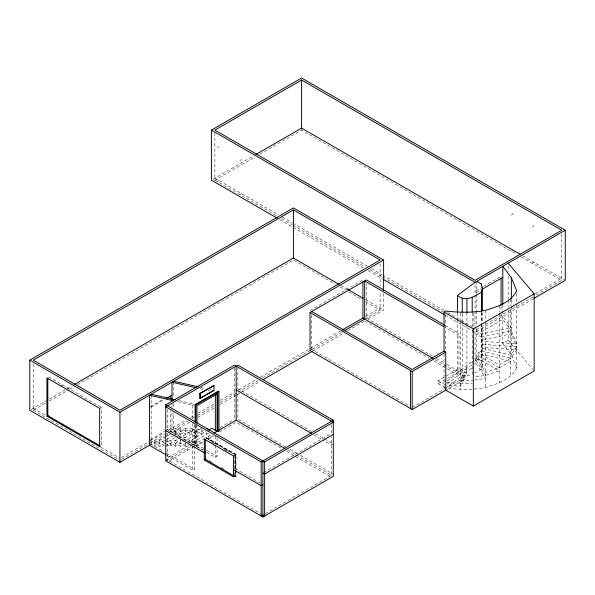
<?xml version="1.0" encoding="UTF-8"?>
<svg xmlns="http://www.w3.org/2000/svg" width="595" height="595" viewBox="0 0 595 595"><rect width="100%" height="100%" fill="white"/><g stroke="black" fill="none" stroke-linecap="round" stroke-linejoin="round"><path stroke-width="0.45" stroke-dasharray="2.98 2.23" d="M482.344 344.356L481.571 348.016L510.778 355.185L516.676 346.781L511.358 333.847L481.303 340.005L482.344 344.356L516.676 346.781M478.447 352.82L481.571 351.02L482.344 347.361L516.676 349.786L510.778 358.19L499.257 364.839L478.447 352.82L478.447 358.83L499.257 370.849L485.617 375.393L473.903 377.133M474.542 373.102L481.571 369.041L482.344 365.389L482.344 325.435M466.919 369.941L462.255 369.339L445.767 382.154L460.344 383.336L466.919 369.941L472.199 368.439M472.199 329.853L472.199 374.448L466.919 375.951L462.255 375.341L445.767 388.163C459.02 389.591 472.482 390.119 485.617 387.412C497.346 383.738 510.941 379.811 516.676 367.814L516.676 303.71M511.477 215.219L513.21 213.144M532.294 227.238L534.027 225.163M447.202 384.043L462.255 372.344L466.919 372.946L460.344 386.341L446.681 385.233M445.305 325.502L458.99 333.401L457.481 334.531L445.484 327.607M462.255 372.344L457.481 369.584L438.136 380.755L438.136 383.76L457.481 372.589L473.59 360.525M217.279 147.515L219.012 146.511M239.911 160.583L241.644 159.579M212.995 179.251L253.701 155.749M214.869 132.878L214.869 180.173L255.017 156.991M259.837 154.209L301.598 130.097L517.085 254.511M217.279 181.564L219.012 180.56M239.911 194.632L241.644 193.628M31.356 409.308L46.068 400.814M49.043 399.096L71.764 385.977M33.216 363.872L33.216 410.238L46.068 402.815M49.281 400.963L68.551 389.837M69.355 389.368L73.371 387.055M77.387 384.734L293.402 260.015L335.163 284.127M99.67 408.393L101.41 407.389L101.41 445.596M310.04 310.501L362.943 279.955M150.238 406.764L163.045 399.371M151.167 407.159L163.179 400.219M177.444 401.677L192.802 405.225L193.955 404.555M165.76 430.564L167.493 429.56L202.806 449.946M150.238 439.817L164.644 431.494M165.447 431.033L170.252 428.259L180.657 434.268L180.657 428.259L191.062 434.268L191.062 428.259L201.474 434.268L201.474 428.259M121.551 457.377L149.657 441.148M150.461 440.687L164.116 432.803M168.132 430.482L185.796 420.286M190.616 417.504L193.829 415.652M197.845 413.332L213.903 404.057M220.329 400.353L234.78 392.001M238.796 389.688L256.467 379.484M260.484 377.171L310.27 348.425M310.843 348.09L339.983 331.266M365.68 316.436L380.131 308.084M121.544 459.385L149.657 443.156M150.238 442.821L188.206 420.896M192.765 418.263L194.372 417.34M197.592 415.481L214.483 405.731M220.105 402.48L258.074 380.562M262.73 377.877L341.589 332.345M364.683 319.009L380.131 310.092L380.131 291.543M149.434 445.283L163.982 436.886M164.778 436.425L168.787 434.112M189.686 422.048L171.985 432.268L171.985 411.844M197.733 417.4L213.828 408.111M220.262 404.392L236.356 395.102M237.16 394.641L241.183 392.313M241.987 391.852L259.688 381.633M312.799 350.968L343.843 333.044M347.844 330.731L365.099 320.772M368.312 318.913L383.604 310.092L383.604 293.402M154.641 443.282L180.657 428.259M196.268 434.268L185.863 428.259L154.641 446.287L154.641 440.278L164.302 445.856M149.434 440.278L159.847 446.287L175.458 437.273M176.254 436.812L191.062 428.259M165.046 446.287L177.853 438.894M178.656 438.426L196.268 428.259L206.673 434.268L206.673 432.015M166.533 444.138L170.252 446.287L200.671 428.72M511.477 251.276L512.637 250.607M165.046 440.278L175.458 446.287L183.461 441.661M183.862 441.43L203.475 430.111M170.252 446.287L170.252 440.278L180.657 446.287L206.279 431.494M175.458 446.287L175.458 440.278L185.863 446.287L188.265 444.896M208.681 433.115L191.062 443.282L191.062 440.278L196.96 443.684L196.96 426.05M188.942 445.514L165.76 458.894L262.097 514.511M189.738 445.053L194.535 442.278M220.12 427.507L233.634 419.706M165.76 460.894L190.802 446.443M193.464 444.896L203.074 439.355M203.475 439.125L211.582 434.439M195.093 425.626L195.093 443.959L195.792 444.361L196.96 443.684M169.106 460.969L194 446.592M194.803 446.131L202.806 441.512M212.378 435.986L208.414 438.277L208.414 436.269M219.51 431.866L236.163 422.249L281.859 448.637M202.672 442.591L196.268 446.287L196.268 425.648M208.28 439.355L213.88 436.12M482.939 286.783L475.055 291.334L476.788 292.331L481.519 289.601M483.728 286.321L501.072 276.311M532.294 263.295L534.027 262.291M167.106 455.487L192.802 470.318L194.535 469.321L194.535 446.399M206.517 452.2L215.353 457.302L217.086 456.298L217.086 448.05M233.471 455.993L235.464 454.848L235.464 469.336M236.022 454.521L205.454 437.176L236.022 454.521L236.022 470.191M535.277 293.61L561.784 278.311M533.023 296.92L475.055 330.389L481.303 333.996L511.358 327.838L502.805 316.369L501.072 315.365L501.072 312.643M536.08 295.15L561.784 280.319L561.784 233.954M533.224 298.802L475.055 332.389L445.313 315.224M233.471 476.826L235.464 475.673L235.464 470.243M234.17 475.874L236.022 476.64L236.022 471.114M263.697 472.564L330.768 433.837M476.015 357.223L481.571 354.025L510.778 361.195L499.257 367.844L485.617 372.388L476.015 357.223L476.015 363.233L485.617 378.398L474.803 380.004M482.344 365.389L481.303 361.039L476.788 358.428L475.055 359.432L475.055 282.32M516.676 367.814L511.358 354.88L502.805 343.412L508.182 340.303L508.182 310.575M472.965 361.991L478.447 358.83M333.304 443.996L331.564 444.993L322.75 439.906M474.49 364.118L476.015 363.233M412.209 407.538L465.112 376.992L465.112 379L446.674 389.643M265.296 513.589L333.304 474.327M472.199 365.442L466.919 366.937L460.344 380.339L473.903 380.131M481.303 337.001L511.358 330.842L516.676 343.776L482.344 341.351L481.303 337.001L476.788 334.397L502.805 319.374L511.358 330.842M460.344 383.336L472.095 383.165M166.779 460.307L167.664 460.307M200.82 387.449L205.342 388.49M209.857 389.539L211.664 389.956M199.994 388.661L204.509 389.703M208.124 390.536L209.931 390.952M179.177 400.68L194.535 404.228M481.571 351.02L510.778 358.19M522.819 255.82L564.447 279.851M521.086 256.824L561.784 280.319M214.869 178.165L278.304 214.795M282.32 217.116L291.959 222.679M292.762 223.14L367.442 266.262M371.459 268.576L381.901 274.607M382.704 275.068L443.736 310.307M447.745 312.62L473.449 327.458M214.869 180.173L276.697 215.873M281.517 218.655L291.959 224.679M292.762 225.141L365.033 266.872M369.852 269.654L381.901 276.608M382.704 277.069L442.933 311.847M279.724 219.622L363.322 267.884M368.141 270.666L382.615 279.025M478.447 355.825L499.257 367.844M340.786 285.369L347.681 289.349M365.68 299.739L383.604 310.092M339.983 286.909L345.606 290.152M348.819 292.011L361.663 299.426M365.68 301.747L380.131 310.092M432.424 356.122L366.416 318.013L366.416 283.666M436.447 358.443L446.109 364.021M446.919 364.49L458.99 371.459L458.99 333.401M435.079 359.655L465.112 376.992M364.683 321.017L428.958 358.123M433.777 360.905L465.112 379M438.136 380.755L445.008 384.72M438.136 383.76L445.008 387.724M310.62 348.886L408.996 405.686M311.654 431.494L237.896 388.914L237.896 367.911M315.662 433.815L323.68 438.441M324.483 438.902L332.501 443.535M313.929 434.811L321.947 439.445M286.002 447.016L237.896 419.244L237.896 391.674M290.01 449.329L297.225 453.502M300.43 455.353L332.501 473.865M287.474 449.872L295.492 454.498M296.295 454.959L331.564 475.331L331.564 437.028M286.671 451.412L294.689 456.038M295.492 456.506L329.965 476.409M235.464 454.848L206.011 438.143L235.204 454.997L235.204 469.485M211.634 442.189L216.364 444.919M224.255 449.478L228.986 452.207M203.43 448.422L173.718 431.263L173.718 412.722M206.643 450.274L217.086 456.298M235.204 468.652L260.521 483.274M203.304 450.348L170.252 431.263L170.252 410.929M209.433 460.642L211.798 462.01M221.266 467.477L224.419 469.299M234.43 475.725L236.022 476.64M164.302 442.851L159.847 440.278L159.847 446.287M48.678 376.947L101.41 407.389M60.593 384.831L62.988 386.214M150.178 443.714L163.216 451.241M166.429 453.093L194.535 469.321M33.216 408.23L46.068 415.652M100.674 447.18L119.945 458.306M33.216 410.238L119.945 460.307M508.182 340.303L534.146 370.968M476.015 360.228L485.617 375.393M516.676 293.491L516.676 302.781M511.358 300.066L511.358 305.637M511.358 306.566L511.358 354.88M510.778 299.099L510.778 305.607M510.778 309.318L510.778 376.211M508.182 265.98L508.182 271.551M508.182 276.199L508.182 299.426M508.182 300.356L508.182 306.856M502.805 304.558L502.805 310.01M502.805 310.887L502.805 343.412M501.072 306.284L501.072 311.735M499.257 305.748L499.257 312.256M499.257 313.186L499.257 382.86M485.617 310.3L485.617 320.519M485.617 321.449L485.617 387.412M482.344 312.435L482.344 321.724M481.571 312.368L481.571 322.587M481.571 323.516L481.571 369.041M481.303 312.725L481.303 322.944M481.303 323.873L481.303 361.039M476.788 281.316L476.788 293.395M476.788 294.153L476.788 310.501M476.788 311.044L476.788 325.034M476.788 328.663L476.788 358.428M473.903 312.963L473.903 326.9M472.199 313.134L472.199 326.142M466.919 312.777L466.919 323.925M466.919 324.855L466.919 375.951M462.255 314.026L462.255 321.456M462.255 322.386L462.255 375.341M460.344 313.163L460.344 319.671M460.344 320.601L460.344 389.346M457.481 313.126L457.481 318.704M457.481 319.634L457.481 372.589M445.767 314.77L445.767 350.076M444.034 353.861L444.034 389.167M380.131 263.726L380.131 285.979M331.564 424.718L331.564 434.038M311.773 315.216L311.773 351.556M235.761 454.669L235.761 471.262M235.761 472.185L235.761 476.796M235.204 470.392L235.204 475.822M234.512 455.398L234.512 468.979M234.512 472.601L234.512 476.223M234.43 367.918L234.43 419.244M217.086 437.965L217.086 444.383M215.353 436.217L215.353 444.465M215.353 445.387L215.353 457.302M195.792 425.113L195.792 444.361M194.535 424.399L194.535 445.484M192.802 405.225L192.802 418.977M192.802 423.566L192.802 444.651M192.802 445.566L192.802 470.318M187.596 448.288L187.596 450.289M185.863 428.259L185.863 434.268L175.458 428.259L175.458 434.268M185.863 443.282L185.863 446.287M180.657 440.278L180.657 446.287M173.718 382.116L173.718 397.884M173.718 403.447L173.718 407.159M171.985 404.421L171.985 407.233M167.493 409.472L167.493 429.649M167.493 433.242L167.493 459.898M151.167 395.139L151.167 444.287"/><path stroke-width="0.89" d="M481.571 311.438L481.571 291.929L482.344 288.278L481.303 283.927L476.788 281.316M457.481 312.197L457.481 295.477L475.055 282.32L565.25 230.243L565.25 280.319L534.027 298.34M277.307 218.224L211.396 180.173L211.396 130.097L301.598 78.027L565.25 230.243M301.598 80.028L214.869 130.097L475.055 280.319L561.784 230.243L301.598 80.028L301.598 129.174M255.82 154.522L301.598 128.096L520.023 254.206M149.568 445.209L119.945 462.308L29.75 410.238L29.75 360.161L293.402 207.938L383.604 260.015L383.604 290.62M293.402 209.946L33.216 360.161L119.945 410.23L380.131 260.015L293.402 209.946L293.402 258.163M74.174 384.586L293.402 258.014L339.18 284.44M46.938 416.158L99.67 446.6L99.67 408.393L46.938 377.951L46.938 416.158L48.098 415.488M29.75 360.161L119.945 412.238L383.604 260.015M445.878 390.104L412.209 409.546L310.04 350.559L310.04 312.501L366.416 279.955L444.502 325.034M166.384 398.375L171.985 395.139M165.76 404.816L234.43 365.166L333.304 422.249L264.634 461.899L165.76 404.816L165.76 460.894L262.901 516.973L333.304 476.327L333.304 420.248L237.896 365.166L165.76 406.816L261.16 461.899L333.304 420.248M199.913 393.496L213.962 385.582L213.962 390.394L200.084 398.405L199.913 393.496L213.962 385.582M199.913 398.3L213.962 390.394M195.093 421.967L195.093 404.548L218.253 391.175L218.953 391.577L218.953 430.988L217.777 431.665L211.88 428.259L208.681 430.111M195.093 404.548L195.792 404.95L218.953 391.577M342.103 330.046L363.27 317.827M343.843 331.043L364.683 319.009L364.683 280.959L443.877 326.685M262.908 379.774L311.988 351.437M213.88 433.115L217.13 431.234M218.677 430.349L236.163 420.248L285.065 448.481M482.307 289.148L502.805 277.315M444.034 352.002L444.034 312.055L445.767 311.051C459.02 312.479 472.482 313 485.617 310.3C497.346 306.626 510.941 302.699 516.676 290.702L511.358 277.768L502.805 266.292L502.805 304.558M457.481 295.477C464.978 302.26 474.728 296.689 481.571 291.929M205.439 452.133L204.278 452.802L165.76 430.564M204.278 459.972L233.471 476.826L233.471 455.993L204.278 439.147L204.278 459.972L206.011 458.976M444.034 312.055L473.33 328.968L534.146 293.856L508.182 263.191M310.04 312.501L412.209 371.488L445.767 352.114L445.767 390.164M333.304 434.38L264.634 474.029L262.901 473.025M262.901 484.642L261.16 485.646L233.471 469.656M445.618 390.082L473.33 406.08L534.146 370.968L534.146 293.856M173.718 381.194L198.113 386.824M196.38 387.828L171.985 382.191L171.985 399.81M151.167 394.21L175.562 399.84M172.922 400.636L149.434 395.214L149.434 445.283L166.303 455.019M211.396 130.097L475.055 282.32M383.418 279.486L444.51 314.755M348.016 289.542L363.27 298.348M445.767 352.114L444.034 351.11L412.209 369.488L311.773 311.497M432.974 358.443L362.943 318.013L362.943 281.814M236.163 389.918L311.527 433.428M206.673 428.259L209.648 429.977M233.723 475.769L205.32 459.377L205.32 439.452M100.54 446.094L47.808 415.652L47.808 378.361M511.358 277.768L511.358 299.136M501.072 278.125L501.072 305.376M482.344 288.278L482.344 310.575M481.303 283.927L481.303 285.786M473.33 328.968L473.33 406.08M472.199 297.336L472.199 312.204M466.919 298.839L466.919 312.777M462.255 298.229L462.255 313.096M412.209 371.488L412.209 409.546M410.476 370.484L410.476 408.542M264.634 461.899L264.634 515.977L262.901 514.972L261.16 515.977L261.16 461.899M262.901 460.894L262.901 516.973M236.163 366.17L236.163 420.248M217.777 431.665L217.777 393.607L196.96 405.626L196.96 423.261M217.086 393.206L217.086 431.263M215.353 394.961L215.353 430.713M200.084 393.6L200.084 398.405M195.792 404.95L195.792 422.361M170.252 396.136L170.252 398.91M119.945 412.238L119.945 462.308"/></g></svg>
